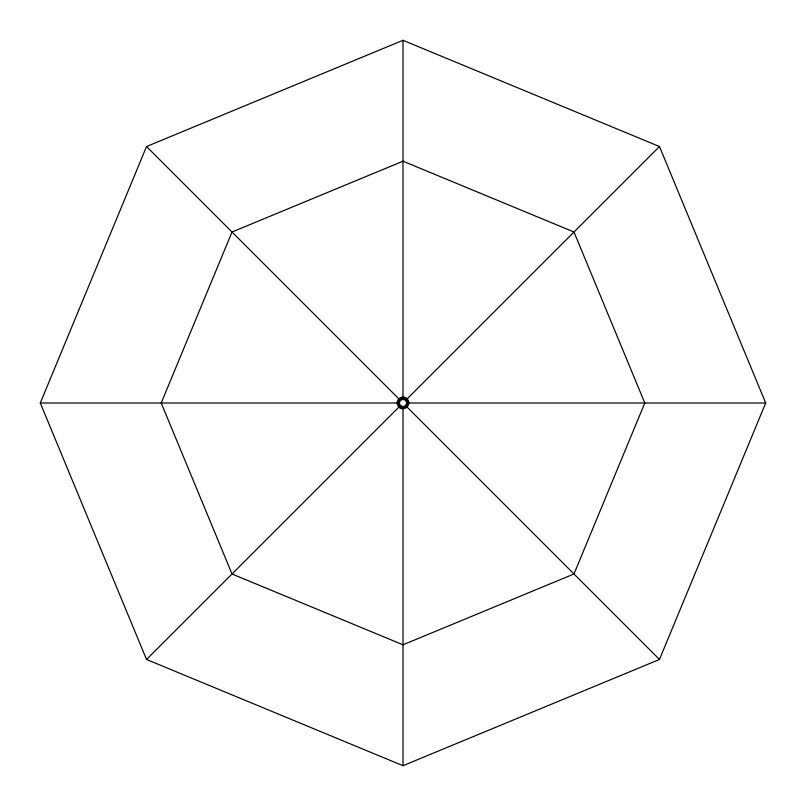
<?xml version="1.0" encoding="UTF-8"?>
<svg xmlns="http://www.w3.org/2000/svg" width="806" height="806" viewBox="0 0 806 806"><rect width="100%" height="100%" fill="white"/><g stroke="black" fill="none" stroke-linecap="round" stroke-linejoin="round"><path stroke-width="1.21" d="M40.3 403L146.531 146.531L403 40.3L659.469 146.531L765.7 403L659.469 659.469L403 765.7L146.531 659.469L40.3 403L397.993 403M146.531 659.469L399.433 406.567M406.546 399.454L659.469 146.531M408.007 403L765.7 403M146.531 146.531L399.433 399.433M406.567 406.567L659.469 659.469M403 40.3L403 397.993M403 408.038L403 765.7M232.017 232.017L161.2 403L232.017 573.983L403 644.8L573.983 573.983L644.8 403L573.983 232.017L403 161.2L232.017 232.017M400.048 407.987A5.894 5.894 0 0 0 408.884 402.889A5.894 5.894 0 0 0 400.048 397.791A5.894 5.894 0 0 0 400.048 407.987M401.217 406.083A3.556 3.556 0 0 0 406.556 403A3.556 3.556 0 0 0 401.217 399.917A3.556 3.556 0 0 0 401.217 406.083M400.612 407.141A4.776 4.776 0 0 0 407.776 403A4.776 4.776 0 0 0 400.612 398.859A4.776 4.776 0 0 0 400.612 407.141"/></g></svg>
